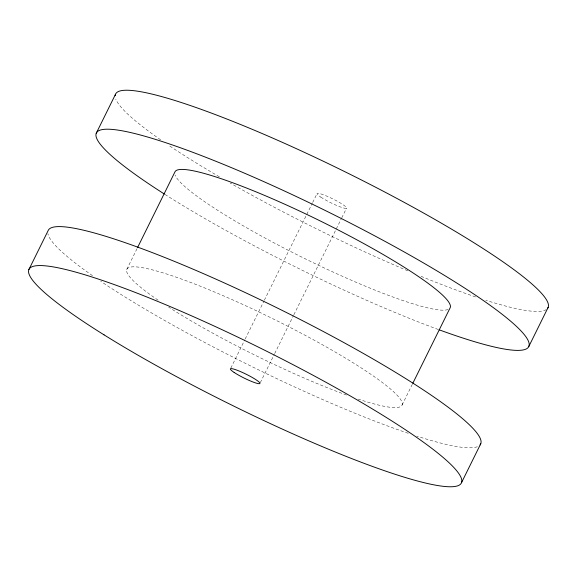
<?xml version="1.0" encoding="UTF-8"?>
<svg xmlns="http://www.w3.org/2000/svg" width="577" height="577" viewBox="0 0 577 577"><rect width="100%" height="100%" fill="white"/><g stroke="black" fill="none" stroke-linecap="round" stroke-linejoin="round"><path stroke-width="0.43" stroke-dasharray="2.88 2.16" d="M126.767 269.401L137.117 248.471M230.822 368.09L244.799 339.81M245.196 339.002L263.97 301.028M264.367 300.22L312.287 203.27M312.684 202.462L317.076 193.569M260.321 382.623L274.299 354.343M274.695 353.535L293.469 315.561M293.866 314.753L341.382 218.604M341.786 217.796L346.575 208.102M402.09 405.004L412.432 384.073M477.352 446.713A241.15 31.894 26.3 0 1 416.745 436.097M408.22 433.284A241.15 31.894 26.3 0 1 100.737 281.309M92.515 275.683A241.15 31.894 26.3 0 1 47.898 233.656M158.076 300.155A153.46 20.296 26.3 0 1 174.651 276.65A153.46 20.296 26.3 0 1 367.297 371.898A153.46 20.296 26.3 0 1 358.209 399.104M346.561 395.057A153.46 20.296 26.3 0 1 168.708 307.173M448.069 309.488A153.46 20.296 26.3 0 1 305.017 258.705A153.46 20.296 26.3 0 1 175.098 175.047M438.282 329.496A241.15 31.894 26.3 0 1 165.202 194.564M546.289 309.56A241.15 31.894 26.3 0 1 485.812 300.264M475.614 296.917A241.15 31.894 26.3 0 1 420.114 275.943M407.802 270.822A241.15 31.894 26.3 0 1 230.173 183.039M219.383 176.807A241.15 31.894 26.3 0 1 168.131 144.942M160.63 139.822A241.15 31.894 26.3 0 1 115.804 99.085M320.826 197.132A16.444 2.171 26.3 0 0 345.861 208.376A16.444 2.171 26.3 0 0 328.789 197.002A16.444 2.171 26.3 0 0 320.826 197.132"/><path stroke-width="0.87" d="M28.85 269.625L48.107 230.663A241.15 31.894 26.3 0 1 281.006 309.82A241.15 31.894 26.3 0 1 480.028 444.939M96.244 133.258L115.501 94.296M137.514 247.67L174.91 171.996A153.46 20.296 26.3 0 1 320.12 220.89A153.46 20.296 26.3 0 1 450.233 307.599L412.829 383.265M461.499 482.704L480.756 443.742M528.893 346.337L548.15 307.375M164.431 194.074A241.15 31.894 26.3 0 1 164.38 142.252A241.15 31.894 26.3 0 1 479.855 298.129A241.15 31.894 26.3 0 1 439.14 329.806M115.191 95.688A241.15 31.894 26.3 0 1 343.69 171.124A241.15 31.894 26.3 0 1 547.429 308.572M104.069 334.876A241.15 31.894 26.3 0 0 458.102 485.668A241.15 31.894 26.3 0 0 173.352 307.945A241.15 31.894 26.3 0 0 104.069 334.876M234.175 372.461A16.444 2.171 26.3 0 0 259.21 383.705A16.444 2.171 26.3 0 0 242.138 372.324A16.444 2.171 26.3 0 0 234.175 372.461"/></g></svg>
